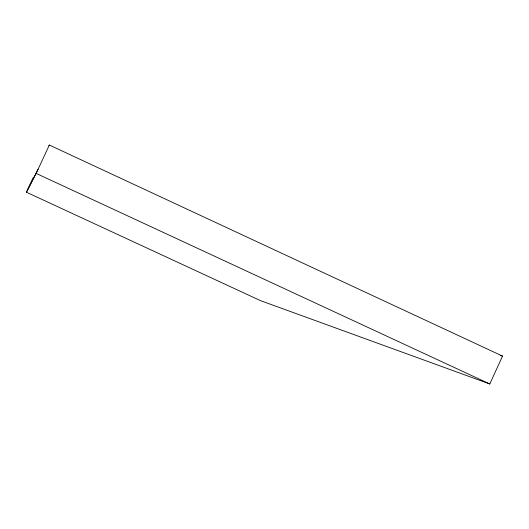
<?xml version="1.0" encoding="UTF-8"?>
<svg xmlns="http://www.w3.org/2000/svg" width="529" height="529" viewBox="0 0 529 529"><rect width="100%" height="100%" fill="white"/><g stroke="black" fill="none" stroke-linecap="round" stroke-linejoin="round"><path stroke-width="0.79" d="M33.182 177.731L26.45 192.232L260.559 300.664L489.788 383.975L502.55 356.103L49.342 145.025L48.972 145.779M26.45 192.232L36.17 173.406L49.342 145.025M27.64 189.686L38.121 169.161M500.255 355.422L502.55 356.103M36.17 173.406L489.788 383.975"/></g></svg>
